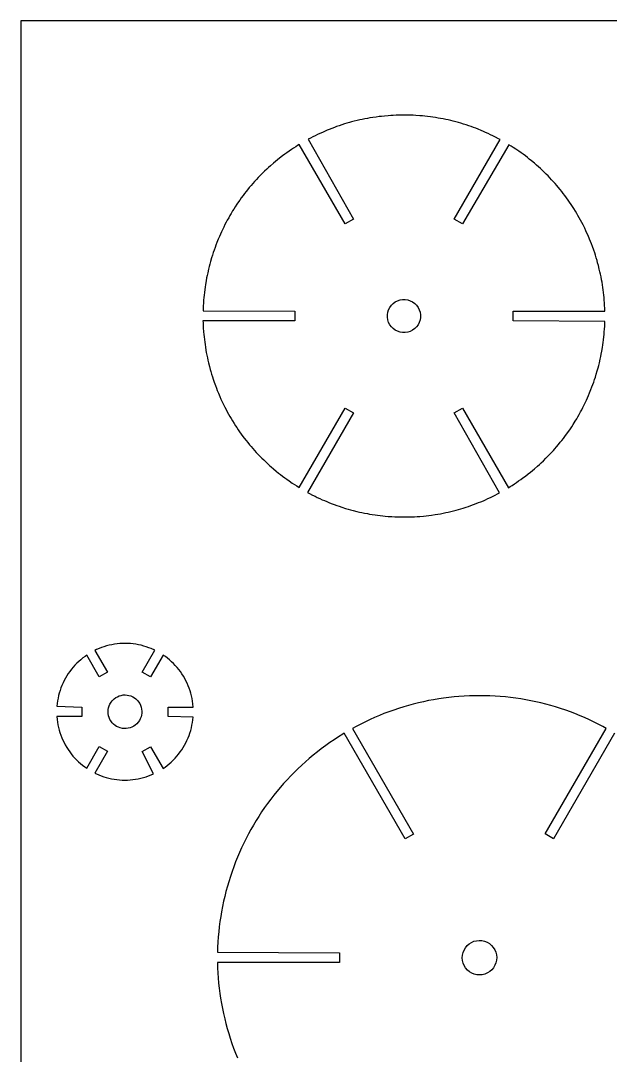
# Model space of a CAD drawing. Extents: x -508 to 692, y -87 to 513.
# Drawn here: x -508.1 to -337.1, y 212.8 to 512.9 of the extents above; entities that cross this region are included whole.
import ezdxf

# ---------------------------------------------------------------- set-up
doc = ezdxf.new("R2010")
doc.units = 0
doc.layers.add('Capa_1', color=7, linetype='CONTINUOUS')

msp = doc.modelspace()

# ---------------------------------------------------------------- linework, layer by layer
at = {"layer": 'Capa_1', "color": 7}
for p, q in [((691.923658, 512.876138), (-508.076059, 512.876138)), ((-508.076059, 512.876138), (-508.076059, -87.12372)), ((-413.483496, 483.118796), (-414.147452, 482.918419)), ((-412.727507, 483.337166), (-413.483496, 483.118796)), ((-412.102385, 483.506146), (-412.727507, 483.337166)), ((-411.326274, 483.709699), (-412.102385, 483.506146)), ((-410.492307, 483.915016), (-411.326274, 483.709699)), ((-409.74549, 484.086113), (-410.492307, 483.915016)), ((-409.088251, 484.228635), (-409.74549, 484.086113)), ((-408.292385, 484.391619), (-409.088251, 484.228635)), ((-407.49759, 484.541196), (-408.292385, 484.391619)), ((-406.812496, 484.661846), (-407.49759, 484.541196)), ((-405.999329, 484.794491), (-406.812496, 484.661846)), ((-404.973451, 484.944421), (-405.999329, 484.794491)), ((-404.124301, 485.053782), (-404.973451, 484.944421)), ((-403.421935, 485.135627), (-404.124301, 485.053782)), ((-402.62254, 485.218882), (-403.421935, 485.135627)), ((-401.535618, 485.31378), (-402.62254, 485.218882)), ((-400.732357, 485.369871), (-401.535618, 485.31378)), ((-400.029624, 485.410441), (-400.732357, 485.369871)), ((-399.185412, 485.449246), (-400.029624, 485.410441)), ((-398.136957, 485.479938), (-399.185412, 485.449246)), ((-397.258201, 485.490521), (-398.136957, 485.479938)), ((-396.540284, 485.490239), (-397.258201, 485.490521)), ((-395.736318, 485.480023), (-396.540284, 485.490239)), ((-394.963368, 485.458856), (-395.736318, 485.480023)), ((-394.28039, 485.432045), (-394.963368, 485.458856)), ((-393.453479, 485.389712), (-394.28039, 485.432045)), ((-392.366218, 485.315628), (-393.453479, 485.389712)), ((-391.533662, 485.24472), (-392.366218, 485.315628)), ((-390.850346, 485.178398), (-391.533662, 485.24472)), ((-390.082701, 485.094789), (-390.850346, 485.178398)), ((-389.250146, 484.99072), (-390.082701, 485.094789)), ((-388.557629, 484.895823), (-389.250146, 484.99072)), ((-387.767407, 484.777995), (-388.557629, 484.895823)), ((-386.993412, 484.650289), (-387.767407, 484.777995)), ((-386.321018, 484.53105), (-386.993412, 484.650289)), ((-385.519507, 484.379709), (-386.321018, 484.53105)), ((-384.759623, 484.223428), (-385.519507, 484.379709)), ((-384.094651, 484.078789), (-384.759623, 484.223428)), ((-383.297374, 483.894992), (-384.094651, 484.078789)), ((-382.663418, 483.7373), (-383.297374, 483.894992)), ((-381.896846, 483.541156), (-382.663418, 483.7373)), ((-381.096746, 483.323492), (-381.896846, 483.541156)), ((-380.453279, 483.135462), (-381.096746, 483.323492)), ((-379.691985, 482.90792), (-380.453279, 483.135462)), ((-421.294024, 480.174866), (-422.032035, 479.826321)), ((-420.587029, 480.495541), (-421.294024, 480.174866)), ((-419.965096, 480.768944), (-420.587029, 480.495541)), ((-419.211196, 481.089266), (-419.965096, 480.768944)), ((-418.607607, 481.333388), (-419.211196, 481.089266)), ((-417.871007, 481.625841), (-418.607607, 481.333388)), ((-417.095263, 481.920057), (-417.871007, 481.625841)), ((-416.46554, 482.146188), (-417.095263, 481.920057)), ((-415.715168, 482.409713), (-416.46554, 482.146188)), ((-414.950346, 482.665124), (-415.715168, 482.409713)), ((-414.147452, 482.918419), (-414.950346, 482.665124)), ((-378.923635, 482.665209), (-379.691985, 482.90792)), ((-378.126357, 482.398509), (-378.923635, 482.665209)), ((-377.469823, 482.169909), (-378.126357, 482.398509)), ((-376.730401, 481.902503), (-377.469823, 482.169909)), ((-376.12399, 481.671081), (-376.730401, 481.902503)), ((-375.377146, 481.380039), (-376.12399, 481.671081)), ((-374.58269, 481.056189), (-375.377146, 481.380039)), ((-373.878207, 480.755975), (-374.58269, 481.056189)), ((-373.261184, 480.484337), (-373.878207, 480.755975)), ((-372.522468, 480.148492), (-373.261184, 480.484337)), ((-371.792218, 479.803123), (-372.522468, 480.148492)), ((-424.056246, 478.806441), (-424.671151, 478.476946)), ((-424.671151, 478.476946), (-411.599662, 455.314616)), ((-423.346824, 479.176152), (-424.056246, 478.806441)), ((-422.644429, 479.528224), (-423.346824, 479.176152)), ((-422.032035, 479.826321), (-422.644429, 479.528224)), ((-382.324412, 455.343628), (-369.025029, 478.379312)), ((-371.166051, 479.496912), (-371.792218, 479.803123)), ((-370.430862, 479.126848), (-371.166051, 479.496912)), ((-369.512568, 478.644953), (-370.430862, 479.126848)), ((-369.025029, 478.379312), (-369.512568, 478.644953)), ((-431.443074, 474.174469), (-432.148262, 473.649182)), ((-430.863107, 474.595332), (-431.443074, 474.174469)), ((-430.206602, 475.059941), (-430.863107, 474.595332)), ((-429.567707, 475.497385), (-430.206602, 475.059941)), ((-429.001146, 475.876621), (-429.567707, 475.497385)), ((-428.306512, 476.328882), (-429.001146, 475.876621)), ((-427.75584, 476.674605), (-428.306512, 476.328882)), ((-427.278885, 476.971644), (-427.75584, 476.674605)), ((-413.981646, 453.939841), (-427.278885, 476.971644)), ((-366.514324, 476.922692), (-379.943162, 453.9685)), ((-365.831684, 476.496537), (-366.514324, 476.922692)), ((-365.238312, 476.115889), (-365.831684, 476.496537)), ((-364.533462, 475.651634), (-365.238312, 476.115889)), ((-363.666701, 475.060025), (-364.533462, 475.651634)), ((-362.950562, 474.552378), (-363.666701, 475.060025)), ((-362.368479, 474.129045), (-362.950562, 474.552378)), ((-361.725012, 473.648914), (-362.368479, 474.129045)), ((-434.800107, 471.516641), (-435.623829, 470.801207)), ((-434.182746, 472.034871), (-434.800107, 471.516641)), ((-433.639468, 472.480077), (-434.182746, 472.034871)), ((-432.979068, 473.007832), (-433.639468, 472.480077)), ((-432.148262, 473.649182), (-432.979068, 473.007832)), ((-361.11259, 473.177603), (-361.725012, 473.648914)), ((-360.574957, 472.753917), (-361.11259, 473.177603)), ((-359.931123, 472.234275), (-360.574957, 472.753917)), ((-359.09504, 471.53507), (-359.931123, 472.234275)), ((-358.463935, 470.98897), (-359.09504, 471.53507)), ((-438.106707, 468.472916), (-438.686307, 467.887305)), ((-437.364801, 469.197522), (-438.106707, 468.472916)), ((-436.741796, 469.785207), (-437.364801, 469.19748)), ((-436.222507, 470.263221), (-436.741796, 469.785207)), ((-435.623829, 470.801207), (-436.222507, 470.263221)), ((-357.949218, 470.532475), (-358.463935, 470.98897)), ((-357.377379, 470.013892), (-357.949218, 470.532475)), ((-356.765296, 469.440981), (-357.377379, 470.013892)), ((-356.260118, 468.956264), (-356.765296, 469.440981)), ((-355.690396, 468.396759), (-356.260118, 468.956264)), ((-355.139696, 467.839017), (-355.690396, 468.396759)), ((-441.224529, 465.120469), (-441.779096, 464.46395)), ((-440.720424, 465.698672), (-441.224529, 465.120469)), ((-440.273101, 466.199616), (-440.720424, 465.698672)), ((-439.724518, 466.799339), (-440.273101, 466.199616)), ((-439.169246, 467.388125), (-439.724518, 466.799339)), ((-438.686307, 467.887305), (-439.169246, 467.388125)), ((-354.664518, 467.346187), (-355.139696, 467.839017)), ((-354.106057, 466.753167), (-354.664518, 467.346187)), ((-353.583607, 466.180962), (-354.106057, 466.753167)), ((-353.129935, 465.671903), (-353.583607, 466.180962)), ((-352.593007, 465.055248), (-353.129935, 465.671903)), ((-352.172496, 464.554303), (-352.593007, 465.055248)), ((-443.595562, 462.166308), (-444.09614, 461.489328)), ((-443.176801, 462.718053), (-443.595562, 462.166308)), ((-442.693157, 463.339294), (-443.176801, 462.718053)), ((-442.287124, 463.842355), (-442.693157, 463.339294)), ((-441.779096, 464.46395), (-442.287124, 463.842355)), ((-351.667318, 463.945056), (-352.172496, 464.554303)), ((-351.149073, 463.299473), (-351.667318, 463.945056)), ((-350.737396, 462.767837), (-351.149073, 463.299473)), ((-350.256207, 462.13707), (-350.737396, 462.767837)), ((-349.777473, 461.48937), (-350.256207, 462.13707)), ((-445.394024, 459.625603), (-445.84874, 458.931336)), ((-444.935074, 460.301878), (-445.394024, 459.625603)), ((-444.547724, 460.85715), (-444.935074, 460.301878)), ((-444.09614, 461.489328), (-444.547724, 460.85715)), ((-349.289596, 460.805687), (-349.777473, 461.48937)), ((-348.892001, 460.233834), (-349.289596, 460.805687)), ((-348.451734, 459.583312), (-348.892001, 460.233834)), ((-348.096134, 459.038623), (-348.451734, 459.583312)), ((-447.381235, 456.421322), (-447.76469, 455.745753)), ((-447.039379, 457.006933), (-447.381235, 456.421322)), ((-446.617824, 457.709666), (-447.039379, 457.006933)), ((-446.273146, 458.261411), (-446.617824, 457.709666)), ((-445.84874, 458.931336), (-446.273146, 458.261411)), ((-347.663629, 458.364464), (-348.096134, 459.038623)), ((-347.211368, 457.636331), (-347.663629, 458.364464)), ((-346.818035, 456.979459), (-347.211368, 457.636331)), ((-346.478296, 456.396317), (-346.818035, 456.979459)), ((-346.077907, 455.691114), (-346.478296, 456.396317)), ((-448.838179, 453.731039), (-449.195218, 453.0149)), ((-448.477301, 454.429186), (-448.838179, 453.731039)), ((-448.157346, 455.029614), (-448.477301, 454.429186)), ((-447.76469, 455.745753), (-448.157346, 455.029614)), ((-411.599662, 455.314616), (-413.981646, 453.939841)), ((-379.943162, 453.9685), (-382.324412, 455.343628)), ((-345.690896, 454.982384), (-346.077907, 455.691114)), ((-345.363518, 454.365728), (-345.690896, 454.982384)), ((-344.986751, 453.634773), (-345.363518, 454.365728)), ((-344.527096, 452.705203), (-344.986751, 453.634773)), ((-450.445801, 450.29463), (-450.771062, 449.523811)), ((-450.172384, 450.921516), (-450.445801, 450.29463)), ((-449.854546, 451.627072), (-450.172384, 450.921516)), ((-449.498607, 452.388014), (-449.854546, 451.627072)), ((-449.195218, 453.0149), (-449.498607, 452.388014)), ((-344.161251, 451.933325), (-344.527096, 452.705203)), ((-343.864918, 451.287742), (-344.161251, 451.933325)), ((-343.539318, 450.554317), (-343.864918, 451.287742)), ((-343.113162, 449.549606), (-343.539318, 450.554317)), ((-451.708746, 447.098816), (-451.96839, 446.369272)), ((-451.473457, 447.737697), (-451.708746, 447.098816)), ((-451.177462, 448.512397), (-451.473457, 447.737697)), ((-450.771062, 449.523811), (-451.177462, 448.512397)), ((-342.812229, 448.804187), (-343.113162, 449.549606)), ((-342.555068, 448.146609), (-342.812229, 448.804187)), ((-342.258029, 447.356739), (-342.555068, 448.146609)), ((-341.904546, 446.368962), (-342.258029, 447.356739)), ((-452.710635, 444.086094), (-453.005557, 443.079266)), ((-452.448507, 444.926411), (-452.710635, 444.086094)), ((-452.22699, 445.606566), (-452.448507, 444.926411)), ((-451.96839, 446.369272), (-452.22699, 445.606566)), ((-341.623368, 445.537817), (-341.904546, 446.368962)), ((-341.401823, 444.85237), (-341.623368, 445.537817)), ((-341.163346, 444.085784), (-341.401823, 444.85237)), ((-340.94499, 443.34495), (-341.163346, 444.085784)), ((-453.407357, 441.585253), (-453.602118, 440.802439)), ((-453.229924, 442.263291), (-453.407357, 441.585253)), ((-453.005557, 443.079266), (-453.229924, 442.263291)), ((-340.758724, 442.685256), (-340.94499, 443.34495)), ((-340.543529, 441.88692), (-340.758724, 442.685256)), ((-340.277873, 440.829645), (-340.543529, 441.88692)), ((-454.155612, 438.261028), (-454.314024, 437.418594)), ((-454.016279, 438.952119), (-454.155612, 438.261028)), ((-453.848329, 439.739519), (-454.016279, 438.952119)), ((-453.602118, 440.802439), (-453.848329, 439.739519)), ((-340.088446, 440.017198), (-340.277873, 440.829645)), ((-339.940279, 439.344803), (-340.088446, 440.017198)), ((-339.782573, 438.589506), (-339.940279, 439.344803)), ((-339.62419, 437.767181), (-339.782573, 438.589506)), ((-454.613179, 435.581328), (-454.710179, 434.894822)), ((-454.488268, 436.396597), (-454.613179, 435.581328)), ((-454.314024, 437.418594), (-454.488268, 436.396597)), ((-339.500012, 437.077148), (-339.62419, 437.767181)), ((-339.368412, 436.2901), (-339.500012, 437.077148)), ((-339.250584, 435.515048), (-339.368412, 436.2901)), ((-339.155334, 434.836656), (-339.250584, 435.515048)), ((-454.97194, 432.61623), (-455.040379, 431.851761)), ((-454.904574, 433.283333), (-454.97194, 432.61623)), ((-454.813557, 434.091194), (-454.904574, 433.283333)), ((-454.710179, 434.894822), (-454.813557, 434.091194)), ((-339.05269, 434.029148), (-339.155334, 434.836656)), ((-338.965907, 433.259034), (-339.05269, 434.029148)), ((-338.898512, 432.579937), (-338.965907, 433.259034)), ((-338.826912, 431.766078), (-338.898512, 432.579937)), ((-455.18149, 429.547416), (-455.207455, 428.760016)), ((-455.148329, 430.192647), (-455.18149, 429.547416)), ((-455.102807, 430.994158), (-455.148329, 430.192647)), ((-455.040379, 431.851761), (-455.102807, 430.994158)), ((-401.60194, 428.353193), (-401.371223, 429.062629)), ((-401.371223, 429.062629), (-401.027279, 429.739257)), ((-401.027279, 429.739257), (-400.584868, 430.347446)), ((-400.584868, 430.347446), (-400.530201, 430.406007)), ((-400.530173, 430.405936), (-400.048645, 430.88007)), ((-400.048645, 430.88007), (-399.444662, 431.31822)), ((-399.444662, 431.31822), (-398.769473, 431.663589)), ((-398.769473, 431.663589), (-398.053334, 431.895364)), ((-398.053334, 431.895364), (-397.30649, 432.011428)), ((-397.30649, 432.011428), (-396.56035, 432.010864)), ((-396.56035, 432.010864), (-395.810712, 431.893389)), ((-395.810712, 431.893389), (-395.095645, 431.660203)), ((-395.095645, 431.660203), (-394.422884, 431.314833)), ((-394.422884, 431.314833), (-393.820001, 430.875978)), ((-393.820001, 430.875978), (-393.282706, 430.340108)), ((-393.282706, 430.340108), (-392.841028, 429.730861)), ((-392.841028, 429.730861), (-392.499906, 429.05635)), ((-392.499906, 429.05635), (-392.269895, 428.346914)), ((-338.780684, 431.112734), (-338.826912, 431.766078)), ((-338.730251, 430.323217), (-338.780684, 431.112734)), ((-338.690373, 429.496659), (-338.730251, 430.323217)), ((-338.66328, 428.600956), (-338.690373, 429.496659)), ((-455.207455, 428.760016), (-428.606599, 428.600914)), ((-428.606599, 428.600914), (-428.606599, 425.851011)), ((-401.72259, 427.607068), (-401.60194, 428.353193)), ((-401.72259, 426.854946), (-401.72259, 427.607068)), ((-401.603012, 426.105646), (-401.72259, 426.854946)), ((-401.37334, 425.395857), (-401.603012, 426.105646)), ((-392.270601, 426.099014), (-392.502051, 425.389578)), ((-392.149951, 426.845139), (-392.270601, 426.099014)), ((-392.269895, 428.346914), (-392.149951, 427.597614)), ((-392.149951, 427.597614), (-392.149951, 426.845139)), ((-365.267296, 425.851053), (-365.267296, 428.600956)), ((-365.267296, 428.600956), (-338.66328, 428.600956)), ((-428.606599, 425.851011), (-455.211321, 425.851011)), ((-455.211321, 425.851011), (-455.195234, 425.302089)), ((-455.195234, 425.302089), (-455.167294, 424.603589)), ((-455.167294, 424.603589), (-455.12355, 423.774561)), ((-455.12355, 423.774561), (-455.046983, 422.686241)), ((-401.032218, 424.721346), (-401.37334, 425.395857)), ((-400.590512, 424.112099), (-401.032218, 424.721346)), ((-400.052879, 423.576582), (-400.590512, 424.112099)), ((-399.449629, 423.137374), (-400.052879, 423.576582)), ((-398.777262, 422.792004), (-399.449629, 423.137374)), ((-394.428557, 423.133916), (-395.103773, 422.788547)), ((-393.824262, 423.572066), (-394.428557, 423.133916)), ((-393.288379, 424.104761), (-393.824262, 423.572066)), ((-392.84529, 424.713303), (-393.288379, 424.104761)), ((-392.502051, 425.389578), (-392.84529, 424.713303)), ((-338.666441, 425.689481), (-365.267296, 425.851053)), ((-338.833516, 422.600559), (-338.770722, 423.455339)), ((-338.770722, 423.455339), (-338.725228, 424.255087)), ((-338.725228, 424.255087), (-338.692405, 424.90455)), ((-338.692405, 424.90455), (-338.666441, 425.689481)), ((-455.046983, 422.686241), (-454.975045, 421.869561)), ((-454.975045, 421.869561), (-454.908017, 421.195403)), ((-454.908017, 421.195403), (-454.820867, 420.423172)), ((-454.820867, 420.423172), (-454.717489, 419.612841)), ((-398.062168, 422.558818), (-398.777262, 422.792004)), ((-397.312868, 422.441343), (-398.062168, 422.558818)), ((-396.566757, 422.441061), (-397.312868, 422.441343)), ((-395.819545, 422.556772), (-396.566757, 422.441061)), ((-395.103773, 422.788547), (-395.819545, 422.556772)), ((-339.163011, 419.559967), (-339.06, 420.360773)), ((-339.06, 420.360773), (-338.96935, 421.166164)), ((-338.96935, 421.166164), (-338.90125, 421.838206)), ((-338.90125, 421.838206), (-338.833516, 422.600559)), ((-454.717489, 419.612841), (-454.623311, 418.939389)), ((-454.623311, 418.939389), (-454.505483, 418.162219)), ((-454.505483, 418.162219), (-454.373178, 417.372703)), ((-454.373178, 417.372703), (-454.249705, 416.687608)), ((-339.5599, 417.033373), (-339.385628, 418.05537)), ((-339.385628, 418.05537), (-339.260744, 418.86817)), ((-339.260744, 418.86817), (-339.163011, 419.559967)), ((-454.249705, 416.687608), (-454.090955, 415.862461)), ((-454.090955, 415.862461), (-453.932911, 415.105047)), ((-453.932911, 415.105047), (-453.785817, 414.437239)), ((-453.785817, 414.437239), (-453.596022, 413.622322)), ((-340.270733, 413.649528), (-340.0252, 414.7128)), ((-340.0252, 414.7128), (-339.857644, 415.497378)), ((-339.857644, 415.497378), (-339.717578, 416.193762)), ((-339.717578, 416.193762), (-339.5599, 417.033373)), ((-453.596022, 413.622322), (-453.330028, 412.565047)), ((-453.330028, 412.565047), (-453.114495, 411.764241)), ((-453.114495, 411.764241), (-452.929639, 411.109133)), ((-452.929639, 411.109133), (-452.71055, 410.366183)), ((-341.163261, 410.365873), (-340.868367, 411.3727)), ((-340.868367, 411.3727), (-340.644339, 412.186206)), ((-340.644339, 412.186206), (-340.465128, 412.869537)), ((-340.465128, 412.869537), (-340.270733, 413.649528)), ((-452.71055, 410.366183), (-452.471367, 409.59748)), ((-452.471367, 409.59748), (-452.250528, 408.916972)), ((-452.250528, 408.916972), (-451.968306, 408.083358)), ((-451.968306, 408.083358), (-451.615528, 407.095228)), ((-342.163739, 407.355267), (-341.9048, 408.083048)), ((-341.9048, 408.083048), (-341.647272, 408.843284)), ((-341.647272, 408.843284), (-341.424345, 409.528025)), ((-341.424345, 409.528025), (-341.163261, 410.365873)), ((-451.615528, 407.095228), (-451.317445, 406.303594)), ((-451.317445, 406.303594), (-451.062372, 405.649897)), ((-451.062372, 405.649897), (-450.760056, 404.902361)), ((-343.102861, 404.928156), (-342.696094, 405.939923)), ((-342.696094, 405.939923), (-342.400834, 406.712153)), ((-342.400834, 406.712153), (-342.163739, 407.355267)), ((-450.760056, 404.902361), (-450.334239, 403.89765)), ((-450.334239, 403.89765), (-450.007567, 403.162108)), ((-450.007567, 403.162108), (-449.71335, 402.521111)), ((-449.71335, 402.521111), (-449.3468, 401.746764)), ((-344.679411, 401.435303), (-344.373906, 402.066423)), ((-344.373906, 402.066423), (-344.018306, 402.824895)), ((-344.018306, 402.824895), (-343.702217, 403.528687)), ((-343.702217, 403.528687), (-343.42705, 404.159806)), ((-343.42705, 404.159806), (-343.102861, 404.928156)), ((-449.3468, 401.746764), (-448.887144, 400.817547)), ((-448.887144, 400.817547), (-448.509305, 400.084475)), ((-448.509305, 400.084475), (-448.183706, 399.4717)), ((-448.183706, 399.4717), (-447.794944, 398.761205)), ((-427.359572, 377.529275), (-413.981561, 400.512394)), ((-411.599578, 399.137619), (-424.899667, 376.100878)), ((-413.981561, 400.512394), (-411.599578, 399.137619)), ((-382.324328, 399.108381), (-379.942711, 400.483509)), ((-369.201333, 375.975684), (-382.324328, 399.108381)), ((-379.942711, 400.483509), (-366.6444, 377.450295)), ((-346.108867, 398.706214), (-345.717622, 399.420589)), ((-345.717622, 399.420589), (-345.395183, 400.024898)), ((-345.395183, 400.024898), (-345.035011, 400.721281)), ((-345.035011, 400.721281), (-344.679411, 401.435303)), ((-447.794944, 398.761205), (-447.394189, 398.053886)), ((-447.394189, 398.053886), (-447.056566, 397.474272)), ((-447.056566, 397.474272), (-446.662161, 396.815989)), ((-446.662161, 396.815989), (-446.208856, 396.085739)), ((-446.208856, 396.085739), (-445.774939, 395.410169)), ((-347.833583, 395.816964), (-347.2561, 396.742653)), ((-347.2561, 396.742653), (-346.835589, 397.443623)), ((-346.835589, 397.443623), (-346.491278, 398.032409)), ((-346.491278, 398.032409), (-346.108867, 398.706214)), ((-445.774939, 395.410169), (-445.422161, 394.869008)), ((-445.422161, 394.869008), (-444.980483, 394.216722)), ((-444.980483, 394.216722), (-444.585739, 393.648397)), ((-444.585739, 393.648397), (-444.096055, 392.962597)), ((-349.777389, 392.962639), (-349.1357, 393.864692)), ((-349.1357, 393.864692), (-348.674972, 394.537087)), ((-348.674972, 394.537087), (-348.284433, 395.122345)), ((-348.284433, 395.122345), (-347.833583, 395.816964)), ((-444.096055, 392.962597), (-443.634622, 392.337828)), ((-443.634622, 392.337828), (-443.225767, 391.79843)), ((-443.225767, 391.79843), (-442.724484, 391.152847)), ((-442.724484, 391.152847), (-442.205195, 390.505853)), ((-442.205195, 390.505853), (-441.698606, 389.895194)), ((-352.095844, 389.986606), (-351.58855, 390.606789)), ((-351.58855, 390.606789), (-351.1804, 391.112673)), ((-351.1804, 391.112673), (-350.6978, 391.732856)), ((-350.6978, 391.732856), (-350.276922, 392.287423)), ((-350.276922, 392.287423), (-349.777389, 392.962639)), ((-441.698606, 389.895194), (-441.28055, 389.397072)), ((-441.28055, 389.397072), (-440.742211, 388.779005)), ((-440.742211, 388.779005), (-440.291022, 388.272416)), ((-440.291022, 388.272416), (-439.7675, 387.6988)), ((-439.7675, 387.6988), (-439.207966, 387.104369)), ((-439.207966, 387.104369), (-438.735272, 386.614361)), ((-355.188294, 386.563603), (-354.703239, 387.065253)), ((-354.703239, 387.065253), (-354.148672, 387.652981)), ((-354.148672, 387.652981), (-353.6015, 388.251292)), ((-353.6015, 388.251292), (-353.152061, 388.754706)), ((-353.152061, 388.754706), (-352.649, 389.331498)), ((-352.649, 389.331498), (-352.095844, 389.986606)), ((-438.735272, 386.614361), (-438.182822, 386.055208)), ((-438.182822, 386.055208), (-437.612028, 385.494644)), ((-437.612028, 385.494644), (-437.108939, 385.012044)), ((-437.108939, 385.012044), (-436.495839, 384.438428)), ((-436.495839, 384.438428), (-435.923267, 383.918433)), ((-358.249361, 383.650717), (-357.652461, 384.187292)), ((-357.652461, 384.187292), (-357.13035, 384.668128)), ((-357.13035, 384.668128), (-356.509094, 385.254798)), ((-356.509094, 385.254798), (-355.76685, 385.97905)), ((-355.76685, 385.97905), (-355.188294, 386.563603)), ((-435.923267, 383.918433), (-435.4114, 383.464761)), ((-435.4114, 383.464761), (-434.778856, 382.91725)), ((-434.778856, 382.91725), (-433.942405, 382.218044)), ((-433.942405, 382.218044), (-433.297556, 381.697344)), ((-433.297556, 381.697344), (-432.762039, 381.275422)), ((-432.762039, 381.275422), (-432.148883, 380.803405)), ((-361.724928, 380.803095), (-360.894489, 381.444092)), ((-360.894489, 381.444092), (-360.235133, 381.971142)), ((-360.235133, 381.971142), (-359.6894, 382.418112)), ((-359.6894, 382.418112), (-359.07345, 382.935284)), ((-359.07345, 382.935284), (-358.249361, 383.650717)), ((-432.148883, 380.803405), (-431.503667, 380.321864)), ((-431.503667, 380.321864), (-430.924406, 379.900647)), ((-430.924406, 379.900647), (-430.206517, 379.392294)), ((-430.206517, 379.392294), (-429.340433, 378.800333)), ((-429.340433, 378.800333), (-428.634172, 378.335372)), ((-428.634172, 378.335372), (-428.042917, 377.956136)), ((-366.120172, 377.776262), (-365.567016, 378.123395)), ((-365.567016, 378.123395), (-364.873822, 378.57495)), ((-364.873822, 378.57495), (-364.304439, 378.955245)), ((-364.304439, 378.955245), (-363.667322, 379.391984)), ((-363.667322, 379.391984), (-363.011156, 379.856239)), ((-363.011156, 379.856239), (-362.429072, 380.278514)), ((-362.429072, 380.278514), (-361.724928, 380.803095)), ((-428.042917, 377.956136), (-427.359572, 377.529275)), ((-424.899667, 376.100878), (-424.360961, 375.807014)), ((-424.360961, 375.807014), (-423.443061, 375.325472)), ((-423.443061, 375.325472), (-422.7068, 374.954703)), ((-371.227689, 374.924406), (-370.526733, 375.276125)), ((-370.526733, 375.276125), (-369.818356, 375.645131)), ((-369.818356, 375.645131), (-369.201333, 375.975684)), ((-366.6444, 377.450295), (-366.120172, 377.776262)), ((-422.7068, 374.954703), (-422.082383, 374.649903)), ((-422.082383, 374.649903), (-421.350722, 374.303475)), ((-421.350722, 374.303475), (-420.6113, 373.96763)), ((-420.6113, 373.96763), (-419.996422, 373.696697)), ((-419.996422, 373.696697), (-419.290867, 373.39613)), ((-419.290867, 373.39613), (-418.495339, 373.071928)), ((-418.495339, 373.071928), (-417.747817, 372.780533)), ((-417.747817, 372.780533), (-417.143156, 372.549816)), ((-417.143156, 372.549816), (-416.403, 372.281705)), ((-416.403, 372.281705), (-415.748244, 372.053811)), ((-415.748244, 372.053811), (-414.950289, 371.786758)), ((-378.187656, 372.032334), (-377.5456, 372.255289)), ((-377.5456, 372.255289), (-376.778322, 372.531867)), ((-376.778322, 372.531867), (-376.003256, 372.825731)), ((-376.003256, 372.825731), (-375.267728, 373.117831)), ((-375.267728, 373.117831), (-374.661994, 373.363012)), ((-374.661994, 373.363012), (-373.909534, 373.682981)), ((-373.909534, 373.682981), (-373.285822, 373.956737)), ((-373.285822, 373.956737), (-372.579533, 374.277059)), ((-372.579533, 374.277059), (-371.842594, 374.62525)), ((-371.842594, 374.62525), (-371.227689, 374.924406)), ((-414.950289, 371.786758), (-413.894072, 371.4555)), ((-413.894072, 371.4555), (-413.110878, 371.22443)), ((-413.110878, 371.22443), (-412.436028, 371.034989)), ((-412.436028, 371.034989), (-411.634517, 370.8205)), ((-411.634517, 370.8205), (-410.576183, 370.557328)), ((-410.576183, 370.557328), (-409.778567, 370.373178)), ((-409.778567, 370.373178), (-409.114272, 370.228539)), ((-409.114272, 370.228539), (-408.354022, 370.072611)), ((-408.354022, 370.072611), (-407.552172, 369.920916)), ((-407.552172, 369.920916), (-406.880483, 369.80203)), ((-406.880483, 369.80203), (-406.10615, 369.674325)), ((-406.10615, 369.674325), (-405.315561, 369.556144)), ((-405.315561, 369.556144), (-404.623411, 369.4616)), ((-404.623411, 369.4616), (-403.790856, 369.35753)), ((-403.790856, 369.35753), (-403.022506, 369.273569)), ((-403.022506, 369.273569), (-402.340233, 369.207247)), ((-402.340233, 369.207247), (-401.507311, 369.136339)), ((-401.507311, 369.136339), (-400.419711, 369.062255)), ((-400.419711, 369.062255), (-399.5928, 369.020275)), ((-393.8443, 369.041484), (-393.141567, 369.082053)), ((-393.141567, 369.082053), (-392.337911, 369.138498)), ((-392.337911, 369.138498), (-391.25065, 369.233395)), ((-391.25065, 369.233395), (-390.451989, 369.31665)), ((-390.451989, 369.31665), (-389.748522, 369.398142)), ((-389.748522, 369.398142), (-388.899767, 369.507856)), ((-388.899767, 369.507856), (-387.874228, 369.657434)), ((-387.874228, 369.657434), (-387.061428, 369.790431)), ((-387.061428, 369.790431), (-386.375628, 369.911081)), ((-386.375628, 369.911081), (-385.581172, 370.060306)), ((-385.581172, 370.060306), (-384.786011, 370.222937)), ((-384.786011, 370.222937), (-384.127728, 370.366164)), ((-384.127728, 370.366164), (-383.380883, 370.537262)), ((-383.380883, 370.537262), (-382.54765, 370.742225)), ((-382.54765, 370.742225), (-381.772583, 370.945778)), ((-381.772583, 370.945778), (-381.14605, 371.115112)), ((-381.14605, 371.115112), (-380.3904, 371.332775)), ((-380.3904, 371.332775), (-379.725428, 371.533859)), ((-379.725428, 371.533859), (-378.92355, 371.7868)), ((-378.92355, 371.7868), (-378.187656, 372.032334)), ((-399.5928, 369.020275), (-398.910528, 368.993464)), ((-398.910528, 368.993464), (-398.137606, 368.97193)), ((-398.137606, 368.97193), (-397.333244, 368.962052)), ((-397.333244, 368.962052), (-396.615356, 368.96177)), ((-396.615356, 368.96177), (-395.736939, 368.971987)), ((-395.736939, 368.971987), (-394.687778, 369.002678)), ((-394.687778, 369.002678), (-393.8443, 369.041484)), ((-486.084316, 330.486019), (-486.546116, 330.262358)), ((-486.546116, 330.262358), (-482.897321, 323.942697)), ((-485.366088, 330.799992), (-486.084316, 330.486019)), ((-484.651699, 331.079392), (-485.366088, 330.799992)), ((-483.926021, 331.330569), (-484.651699, 331.079392)), ((-483.161227, 331.560581), (-483.926021, 331.330569)), ((-482.410149, 331.753903), (-483.161227, 331.560581)), ((-481.63686, 331.919708), (-482.410149, 331.753903)), ((-480.876977, 332.052), (-481.63686, 331.919708)), ((-480.096999, 332.156069), (-480.876977, 332.052)), ((-479.326533, 332.228742), (-480.096999, 332.156069)), ((-478.542999, 332.272133), (-479.326533, 332.228742)), ((-477.762655, 332.284833), (-478.542999, 332.272133)), ((-477.012282, 332.268944), (-477.762655, 332.284833)), ((-476.24571, 332.223436), (-477.012282, 332.268944)), ((-475.439966, 332.144061), (-476.24571, 332.223436)), ((-474.683272, 332.038933), (-475.439966, 332.144061)), ((-473.918788, 331.902408), (-474.683272, 332.038933)), ((-473.152922, 331.734486), (-473.918788, 331.902408)), ((-472.391627, 331.535166), (-473.152922, 331.734486)), ((-472.808244, 323.978666), (-469.162271, 330.294094)), ((-471.676166, 331.31715), (-472.391627, 331.535166)), ((-470.92266, 331.053978), (-471.676166, 331.31715)), ((-470.201216, 330.76858), (-470.92266, 331.053978)), ((-469.162271, 330.294094), (-470.201216, 330.76858)), ((-491.23171, 327.059842), (-491.80146, 326.516917)), ((-490.651038, 327.571369), (-491.23171, 327.059842)), ((-490.04251, 328.067022), (-490.651038, 327.571369)), ((-489.418799, 328.535864), (-490.04251, 328.067022)), ((-488.923499, 328.880175), (-489.418799, 328.535864)), ((-485.278938, 322.567569), (-488.923499, 328.880175)), ((-466.767982, 328.915086), (-470.426627, 322.603891)), ((-466.129088, 328.466705), (-466.767982, 328.915086)), ((-465.531144, 328.01268), (-466.129088, 328.466705)), ((-464.93811, 327.525141), (-465.531144, 328.01268)), ((-464.332743, 326.987508), (-464.93811, 327.525141)), ((-493.844044, 324.140944), (-494.272316, 323.528169)), ((-493.360738, 324.77665), (-493.844044, 324.140944)), ((-492.866482, 325.374608), (-493.360738, 324.77665)), ((-492.352838, 325.948225), (-492.866482, 325.374608)), ((-492.338388, 325.963408), (-492.352782, 325.948253)), ((-491.80146, 326.516917), (-492.338388, 325.963408)), ((-463.782438, 326.457636), (-464.332743, 326.987508)), ((-463.244099, 325.89813), (-463.782438, 326.457636)), ((-462.723032, 325.312166), (-463.244099, 325.89813)), ((-462.224543, 324.703272), (-462.723032, 325.312166)), ((-461.773722, 324.106372), (-462.224543, 324.703272)), ((-461.318638, 323.450205), (-461.773722, 324.106372)), ((-495.459766, 321.504283), (-495.793127, 320.817425)), ((-495.093921, 322.189378), (-495.459766, 321.504283)), ((-494.697399, 322.865653), (-495.093921, 322.189378)), ((-494.272316, 323.528169), (-494.697399, 322.865653)), ((-482.897321, 323.942697), (-485.278938, 322.567569)), ((-470.426627, 322.603891), (-472.808244, 323.978666)), ((-460.903066, 322.79545), (-461.318638, 323.450205)), ((-460.505838, 322.111414), (-460.903066, 322.79545)), ((-460.145638, 321.429847), (-460.505838, 322.111414)), ((-459.805193, 320.720058), (-460.145638, 321.429847)), ((-496.645099, 318.651722), (-496.874405, 317.905597)), ((-496.398494, 319.3601), (-496.645099, 318.651722)), ((-496.118021, 320.075533), (-496.398494, 319.3601)), ((-495.793127, 320.817425), (-496.118021, 320.075533)), ((-459.497938, 320.009916), (-459.805193, 320.720058)), ((-459.214643, 319.277903), (-459.497938, 320.009916)), ((-458.961349, 318.539539), (-459.214643, 319.277903)), ((-458.744405, 317.820578), (-458.961349, 318.539539)), ((-497.386271, 315.61748), (-497.495294, 314.854422)), ((-497.244455, 316.391828), (-497.386271, 315.61748)), ((-497.075121, 317.147125), (-497.244455, 316.391828)), ((-496.874405, 317.905597), (-497.075121, 317.147125)), ((-482.181464, 314.683748), (-481.860437, 315.22244)), ((-481.860437, 315.22244), (-481.536587, 315.65177)), ((-481.536587, 315.65177), (-481.37572, 315.824279)), ((-481.37572, 315.824279), (-480.990487, 316.194343)), ((-480.990487, 316.194343), (-480.498714, 316.558409)), ((-480.498714, 316.558409), (-480.049642, 316.824051)), ((-480.049642, 316.824051), (-479.473204, 317.071348)), ((-479.473204, 317.071348), (-478.958487, 317.228334)), ((-478.958487, 317.228334), (-478.347842, 317.329229)), ((-478.347842, 317.329229), (-477.811959, 317.360626)), ((-477.811959, 317.360626), (-477.214015, 317.319704)), ((-477.214015, 317.319704), (-476.67497, 317.226218)), ((-476.67497, 317.226218), (-476.09077, 317.042068)), ((-476.09077, 317.042068), (-475.592648, 316.823698)), ((-475.592648, 316.823698), (-475.06842, 316.506904)), ((-475.06842, 316.506904), (-474.647204, 316.189756)), ((-474.647204, 316.189756), (-474.207981, 315.760073)), ((-474.207981, 315.760073), (-473.865787, 315.34697)), ((-473.865787, 315.34697), (-473.536292, 314.818156)), ((-458.551082, 317.07798), (-458.744405, 317.820578)), ((-458.377516, 316.287053), (-458.551082, 317.07798)), ((-458.24346, 315.53493), (-458.377516, 316.287053)), ((-458.136921, 314.765875), (-458.24346, 315.53493)), ((-392.676803, 315.074097), (-394.222676, 314.690627)), ((-391.284742, 315.38948), (-392.676803, 315.074097)), ((-389.805898, 315.694633), (-391.284742, 315.38948)), ((-388.326715, 315.969447), (-389.805898, 315.694633)), ((-386.818942, 316.218155), (-388.326715, 315.969447)), ((-385.47627, 316.413594), (-386.818942, 316.218155)), ((-383.899354, 316.612561), (-385.47627, 316.413594)), ((-382.414498, 316.769899), (-383.899354, 316.612561)), ((-380.995626, 316.892666), (-382.414498, 316.769899)), ((-379.499142, 316.993913), (-380.995626, 316.892666)), ((-377.93422, 317.068349), (-379.499142, 316.993913)), ((-376.560503, 317.107861), (-377.93422, 317.068349)), ((-374.929259, 317.122677), (-376.560503, 317.107861)), ((-373.434892, 317.106449), (-374.929259, 317.122677)), ((-371.994853, 317.063058), (-373.434892, 317.106449)), ((-370.458859, 316.987563), (-371.994853, 317.063058)), ((-369.038237, 316.890197), (-370.458859, 316.987563)), ((-367.492703, 316.754024), (-369.038237, 316.890197)), ((-366.060792, 316.600213), (-367.492703, 316.754024)), ((-364.514553, 316.403363), (-366.060792, 316.600213)), ((-363.044542, 316.186052), (-364.514553, 316.403363)), ((-361.603431, 315.944752), (-363.044542, 316.186052)), ((-360.114003, 315.665352), (-361.603431, 315.944752)), ((-358.699364, 315.371136), (-360.114003, 315.665352)), ((-357.217359, 315.032469), (-358.699364, 315.371136)), ((-497.495294, 314.854422), (-497.576433, 314.067728)), ((-497.576433, 314.067728), (-490.30001, 313.8483)), ((-490.30001, 313.8483), (-490.30001, 311.098044)), ((-482.711337, 312.473243), (-482.666887, 313.09519)), ((-482.677131, 311.938079), (-482.711337, 312.473243)), ((-482.666887, 313.09519), (-482.572709, 313.620829)), ((-482.572709, 313.620829), (-482.388559, 314.204676)), ((-482.388559, 314.204676), (-482.181464, 314.683748)), ((-473.536292, 314.818156), (-473.30312, 314.336968)), ((-473.30312, 314.336968), (-473.109092, 313.757354)), ((-473.109092, 313.757354), (-472.994792, 313.24759)), ((-472.947859, 312.085187), (-473.040654, 311.473118)), ((-472.994792, 313.24759), (-472.937981, 312.623173)), ((-472.937981, 312.623173), (-472.947859, 312.085187)), ((-465.343127, 311.098044), (-465.343127, 313.8483)), ((-465.343127, 313.8483), (-458.052255, 313.8483)), ((-458.052255, 313.8483), (-458.136921, 314.765875)), ((-401.286359, 312.477299), (-402.725326, 311.92873)), ((-399.90982, 312.97013), (-401.286359, 312.477299)), ((-398.486348, 313.448144), (-399.90982, 312.97013)), ((-396.995509, 313.914163), (-398.486348, 313.448144)), ((-395.591453, 314.321974), (-396.995509, 313.914163)), ((-394.222676, 314.690627), (-395.591453, 314.321974)), ((-355.83447, 314.687805), (-357.217359, 315.032469)), ((-354.347498, 314.285638), (-355.83447, 314.687805)), ((-352.944148, 313.875711), (-354.347498, 314.285638)), ((-351.51187, 313.425566), (-352.944148, 313.875711)), ((-350.031614, 312.926386), (-351.51187, 313.425566)), ((-348.656487, 312.430733), (-350.031614, 312.926386)), ((-347.332159, 311.924497), (-348.656487, 312.430733)), ((-490.30001, 311.098044), (-497.591249, 311.098044)), ((-497.591249, 311.098044), (-497.506216, 310.181175)), ((-497.506216, 310.181175), (-497.399677, 309.412119)), ((-497.399677, 309.412119), (-497.265621, 308.66035)), ((-482.57412, 311.332006), (-482.677131, 311.938079)), ((-482.419942, 310.82824), (-482.57412, 311.332006)), ((-482.18217, 310.263443), (-482.419942, 310.82824)), ((-481.90737, 309.794248), (-482.18217, 310.263443)), ((-481.542937, 309.302123), (-481.90737, 309.794248)), ((-481.162304, 308.909129), (-481.542937, 309.302123)), ((-474.011131, 309.415365), (-474.372376, 309.008965)), ((-473.655531, 309.91384), (-474.011131, 309.415365)), ((-473.399781, 310.397498), (-473.655531, 309.91384)), ((-473.17612, 310.953829), (-473.399781, 310.397498)), ((-473.040654, 311.473118), (-473.17612, 310.953829)), ((-458.066733, 310.879675), (-465.343127, 311.098044)), ((-458.398682, 308.555222), (-458.256866, 309.329569)), ((-458.256866, 309.329569), (-458.147872, 310.09298)), ((-458.147872, 310.09298), (-458.066733, 310.879675)), ((-408.131292, 309.554888), (-409.439054, 308.902602)), ((-406.762514, 310.203999), (-408.131292, 309.554888)), ((-405.444904, 310.797372), (-406.762514, 310.203999)), ((-404.046831, 311.394624), (-405.444904, 310.797372)), ((-402.725326, 311.92873), (-404.046831, 311.394624)), ((-345.856137, 311.326186), (-347.332159, 311.924497)), ((-344.54417, 310.762799), (-345.856137, 311.326186)), ((-343.169042, 310.140499), (-344.54417, 310.762799)), ((-341.810142, 309.493152), (-343.169042, 310.140499)), ((-340.445231, 308.808763), (-341.810142, 309.493152)), ((-497.265621, 308.66035), (-497.092422, 307.869069)), ((-497.092422, 307.869069), (-496.898732, 307.125414)), ((-496.898732, 307.125414), (-496.682127, 306.407511)), ((-496.682127, 306.407511), (-496.428832, 305.669147)), ((-480.701914, 308.524954), (-481.162304, 308.909129)), ((-480.250359, 308.235323), (-480.701914, 308.524954)), ((-479.696498, 307.957687), (-480.250359, 308.235323)), ((-479.188159, 307.782356), (-479.696498, 307.957687)), ((-478.576442, 307.643362), (-479.188159, 307.782356)), ((-478.056787, 307.594679), (-478.576442, 307.643362)), ((-477.44507, 307.59997), (-478.056787, 307.594679)), ((-476.915565, 307.672995), (-477.44507, 307.59997)), ((-476.310537, 307.822926), (-476.915565, 307.672995)), ((-475.812076, 308.020481), (-476.310537, 307.822926)), ((-475.267726, 308.305526), (-475.812076, 308.020481)), ((-474.835926, 308.608209), (-475.267726, 308.305526)), ((-474.372376, 309.008965), (-474.835926, 308.608209)), ((-459.244644, 305.586244), (-458.997699, 306.295328)), ((-458.997699, 306.295328), (-458.768394, 307.041453)), ((-458.768394, 307.041453), (-458.567649, 307.799925)), ((-458.567649, 307.799925), (-458.398682, 308.555222)), ((-414.243181, 306.224666), (-414.701454, 305.949147)), ((-396.569015, 275.612374), (-414.243181, 306.224666)), ((-410.755959, 308.214333), (-411.865092, 307.606144)), ((-411.865092, 307.606144), (-394.187765, 276.987502)), ((-409.439054, 308.902602), (-410.755959, 308.214333)), ((-355.958987, 277.031599), (-338.281659, 307.649183)), ((-335.90182, 306.271586), (-353.577398, 275.656472)), ((-339.242964, 308.177291), (-340.445231, 308.808763)), ((-338.281659, 307.649183), (-339.242964, 308.177291)), ((-496.428832, 305.669147), (-496.145199, 304.937486)), ((-496.145199, 304.937486), (-495.838282, 304.226991)), ((-495.838282, 304.226991), (-495.497838, 303.517555)), ((-495.497838, 303.517555), (-495.137666, 302.835636)), ((-460.548849, 302.757672), (-460.183032, 303.442766)), ((-460.183032, 303.442766), (-459.849305, 304.129625)), ((-459.849305, 304.129625), (-459.524749, 304.871516)), ((-459.524749, 304.871516), (-459.244644, 305.586244)), ((-418.385837, 303.539674), (-419.604359, 302.674663)), ((-417.195226, 304.351416), (-418.385837, 303.539674)), ((-415.908631, 305.192791), (-417.195226, 304.351416)), ((-414.701454, 305.949147), (-415.908631, 305.192791)), ((-495.137666, 302.835636), (-494.740805, 302.151247)), ((-494.740805, 302.151247), (-494.324499, 301.496491)), ((-494.324499, 301.496491), (-493.869782, 300.840678)), ((-493.869782, 300.840678), (-493.418932, 300.243425)), ((-493.418932, 300.243425), (-492.920105, 299.634883)), ((-488.923838, 296.065125), (-485.278938, 302.378436)), ((-482.897688, 301.003661), (-486.546116, 294.684)), ((-485.278938, 302.378436), (-482.897688, 301.003661)), ((-472.808244, 300.967678), (-470.426627, 302.342805)), ((-469.558455, 294.460691), (-472.808244, 300.967678)), ((-470.426627, 302.342805), (-466.778933, 296.024908)), ((-462.776316, 299.572089), (-462.28206, 300.170047)), ((-462.28206, 300.170047), (-461.798755, 300.805753)), ((-461.798755, 300.805753), (-461.359194, 301.435108)), ((-461.359194, 301.435108), (-460.945399, 302.081397)), ((-460.945399, 302.081397), (-460.548849, 302.757672)), ((-422.003587, 300.864561), (-423.225948, 299.884191)), ((-420.915253, 301.703466), (-422.003587, 300.864561)), ((-419.604359, 302.674663), (-420.915253, 301.703466)), ((-492.920105, 299.634883), (-492.399405, 299.048566)), ((-492.399405, 299.048566), (-491.861066, 298.489061)), ((-491.861066, 298.489061), (-491.310732, 297.959541)), ((-491.310732, 297.959541), (-490.705704, 297.421203)), ((-490.705704, 297.421203), (-490.111994, 296.933664)), ((-465.600288, 296.879689), (-464.99176, 297.375341)), ((-464.99176, 297.375341), (-464.411088, 297.886869)), ((-464.411088, 297.886869), (-463.841338, 298.430147)), ((-463.841338, 298.430147), (-463.30441, 298.983303)), ((-463.30441, 298.983303), (-462.776316, 299.572089)), ((-425.452709, 297.989422), (-426.561476, 296.989297)), ((-424.376737, 298.922872), (-425.452709, 297.989422)), ((-423.225948, 299.884191), (-424.376737, 298.922872)), ((-490.111994, 296.933664), (-489.514727, 296.479991)), ((-489.514727, 296.479991), (-488.923838, 296.065125)), ((-486.546116, 294.684), (-485.442288, 294.177764)), ((-485.442288, 294.177764), (-484.720844, 293.892366)), ((-471.009782, 293.860264), (-470.27671, 294.146366)), ((-470.27671, 294.146366), (-469.558455, 294.460691)), ((-466.778933, 296.024908), (-466.223999, 296.410494)), ((-466.223999, 296.410494), (-465.600288, 296.879689)), ((-428.691548, 294.953769), (-429.764698, 293.866508)), ((-427.767976, 295.855822), (-428.691548, 294.953769)), ((-427.719998, 295.901683), (-427.767976, 295.855822)), ((-426.561476, 296.989297), (-427.719998, 295.901683)), ((-484.720844, 293.892366), (-483.966972, 293.629194)), ((-483.966972, 293.629194), (-483.251538, 293.411178)), ((-483.251538, 293.411178), (-482.490244, 293.211858)), ((-482.490244, 293.211858), (-481.724349, 293.043936)), ((-481.724349, 293.043936), (-480.959866, 292.907411)), ((-480.959866, 292.907411), (-480.203538, 292.802283)), ((-480.203538, 292.802283), (-479.397427, 292.722908)), ((-479.397427, 292.722908), (-478.630855, 292.6774)), ((-478.630855, 292.6774), (-477.880849, 292.661525)), ((-477.880849, 292.661525), (-477.100138, 292.674225)), ((-477.100138, 292.674225), (-476.316266, 292.717616)), ((-476.316266, 292.717616), (-475.546166, 292.789936)), ((-475.546166, 292.789936), (-474.765793, 292.894358)), ((-474.765793, 292.894358), (-474.006277, 293.02665)), ((-474.006277, 293.02665), (-473.232988, 293.192808)), ((-473.232988, 293.192808), (-472.481571, 293.385778)), ((-472.481571, 293.385778), (-471.716749, 293.616141)), ((-471.716749, 293.616141), (-471.009782, 293.860264)), ((-431.817159, 291.659177), (-432.758032, 290.585322)), ((-430.800115, 292.775013), (-431.817159, 291.659177)), ((-429.764698, 293.866508), (-430.800115, 292.775013)), ((-434.673954, 288.263691), (-435.570009, 287.108697)), ((-433.783204, 289.366474), (-434.673954, 288.263691)), ((-432.758032, 290.585322), (-433.783204, 289.366474)), ((-436.502415, 285.854924), (-437.340954, 284.677352)), ((-435.570009, 287.108697), (-436.502415, 285.854924)), ((-439.03852, 282.134177), (-439.793465, 280.925561)), ((-438.196087, 283.424991), (-439.03852, 282.134177)), ((-437.340954, 284.677352), (-438.196087, 283.424991)), ((-440.573809, 279.620636), (-441.290654, 278.366158)), ((-439.793465, 280.925561), (-440.573809, 279.620636)), ((-442.01667, 277.036186), (-442.691181, 275.74008)), ((-441.290654, 278.366158), (-442.01667, 277.036186)), ((-394.187765, 276.987502), (-396.569015, 275.612374)), ((-353.577398, 275.656472), (-355.958987, 277.031599)), ((-443.35192, 274.409049), (-444.01692, 272.999349)), ((-442.691181, 275.74008), (-443.35192, 274.409049)), ((-445.212837, 270.257208), (-445.744459, 268.935702)), ((-444.60572, 271.685252), (-445.212837, 270.257208)), ((-444.01692, 272.999349), (-444.60572, 271.685252)), ((-446.290926, 267.498837), (-446.777054, 266.142406)), ((-445.744459, 268.935702), (-446.290926, 267.498837)), ((-447.254376, 264.726359), (-447.744003, 263.170254)), ((-446.777054, 266.142406), (-447.254376, 264.726359)), ((-448.131015, 261.851923), (-448.543765, 260.340273)), ((-447.744003, 263.170254), (-448.131015, 261.851923)), ((-448.909948, 258.886476), (-449.231314, 257.498648)), ((-448.543765, 260.340273), (-448.909948, 258.886476)), ((-449.540715, 256.037795), (-449.838798, 254.476754)), ((-449.231314, 257.498648), (-449.540715, 256.037795)), ((-450.067765, 253.13902), (-450.296732, 251.628779)), ((-449.838798, 254.476754), (-450.067765, 253.13902)), ((-450.492876, 250.136529), (-450.659726, 248.636165)), ((-450.296732, 251.628779), (-450.492876, 250.136529)), ((-450.789548, 247.214823), (-450.902776, 245.625912)), ((-450.659726, 248.636165), (-450.789548, 247.214823)), ((-376.6277, 245.894376), (-375.857234, 246.085581)), ((-375.857234, 246.085581), (-375.076184, 246.152609)), ((-375.076184, 246.152609), (-374.311362, 246.101456)), ((-374.311362, 246.101456), (-373.536323, 245.925773)), ((-450.975109, 244.210568), (-451.021309, 242.749362)), ((-450.902776, 245.625912), (-450.975109, 244.210568)), ((-379.8027, 242.65764), (-379.517317, 243.369545)), ((-379.517317, 243.369545), (-379.110917, 244.051818)), ((-379.110917, 244.051818), (-378.599728, 244.659654)), ((-378.599728, 244.659654), (-378.007062, 245.172945)), ((-378.007062, 245.172945), (-377.35795, 245.581109)), ((-377.35795, 245.581109), (-376.6277, 245.894376)), ((-373.536323, 245.925773), (-372.800428, 245.627323)), ((-372.800428, 245.627323), (-372.129078, 245.222687)), ((-372.129078, 245.222687), (-371.539939, 244.731268)), ((-371.539939, 244.731268), (-371.016784, 244.134015)), ((-371.016784, 244.134015), (-370.596273, 243.459856)), ((-370.596273, 243.459856), (-370.291473, 242.73772)), ((-451.021309, 242.749362), (-415.661687, 242.527465)), ((-415.661687, 242.527465), (-415.661687, 239.777209)), ((-380.036239, 241.10189), (-379.980162, 241.894229)), ((-379.963934, 240.310609), (-380.036239, 241.10189)), ((-379.980162, 241.894229), (-379.8027, 242.65764)), ((-379.776595, 239.566954), (-379.963934, 240.310609)), ((-370.291473, 242.73772), (-370.103795, 241.994418)), ((-370.087567, 240.410798), (-370.265367, 239.647387)), ((-370.103795, 241.994418), (-370.031462, 241.203137)), ((-370.031462, 241.203137), (-370.087567, 240.410798)), ((-415.661687, 239.777209), (-451.025204, 239.777209)), ((-451.025204, 239.777209), (-450.980387, 238.225693)), ((-450.980387, 238.225693), (-450.903481, 236.68617)), ((-379.471456, 238.84517), (-379.776595, 239.566954)), ((-379.050945, 238.170659), (-379.471456, 238.84517)), ((-378.527762, 237.573406), (-379.050945, 238.170659)), ((-377.93899, 237.08234), (-378.527762, 237.573406)), ((-377.268006, 236.677351), (-377.93899, 237.08234)), ((-372.060639, 237.131729), (-372.70975, 236.723918)), ((-371.467973, 237.64502), (-372.060639, 237.131729)), ((-370.956812, 238.253209), (-371.467973, 237.64502)), ((-370.55075, 238.935481), (-370.956812, 238.253209)), ((-370.265367, 239.647387), (-370.55075, 238.935481)), ((-450.903481, 236.68617), (-450.803659, 235.264476)), ((-450.803659, 235.264476), (-450.667826, 233.750354)), ((-376.531406, 236.378901), (-377.268006, 236.677351)), ((-375.756706, 236.203218), (-376.531406, 236.378901)), ((-374.991884, 236.152065), (-375.756706, 236.203218)), ((-374.210834, 236.219093), (-374.991884, 236.152065)), ((-373.439662, 236.410298), (-374.210834, 236.219093)), ((-372.70975, 236.723918), (-373.439662, 236.410298)), ((-450.667826, 233.750354), (-450.510515, 232.314195)), ((-450.510515, 232.314195), (-450.31612, 230.811362)), ((-450.31612, 230.811362), (-450.10022, 229.366031)), ((-450.10022, 229.366031), (-449.852232, 227.900945)), ((-449.852232, 227.900945), (-449.561543, 226.36989)), ((-449.561543, 226.36989), (-449.265548, 224.960543)), ((-449.265548, 224.960543), (-448.91737, 223.448537)), ((-448.91737, 223.448537), (-448.570576, 222.067059)), ((-448.570576, 222.067059), (-448.16807, 220.583276)), ((-448.16807, 220.583276), (-447.764126, 219.200387)), ((-447.764126, 219.200387), (-447.317876, 217.774106)), ((-447.317876, 217.774106), (-446.799631, 216.227176)), ((-446.799631, 216.227176), (-446.337831, 214.933187)), ((-446.337831, 214.933187), (-445.782926, 213.467748)), ((-445.782926, 213.467748), (-445.224464, 212.076393))]:
    msp.add_line(p, q, dxfattribs=at)

doc.saveas('drawing.dxf')
